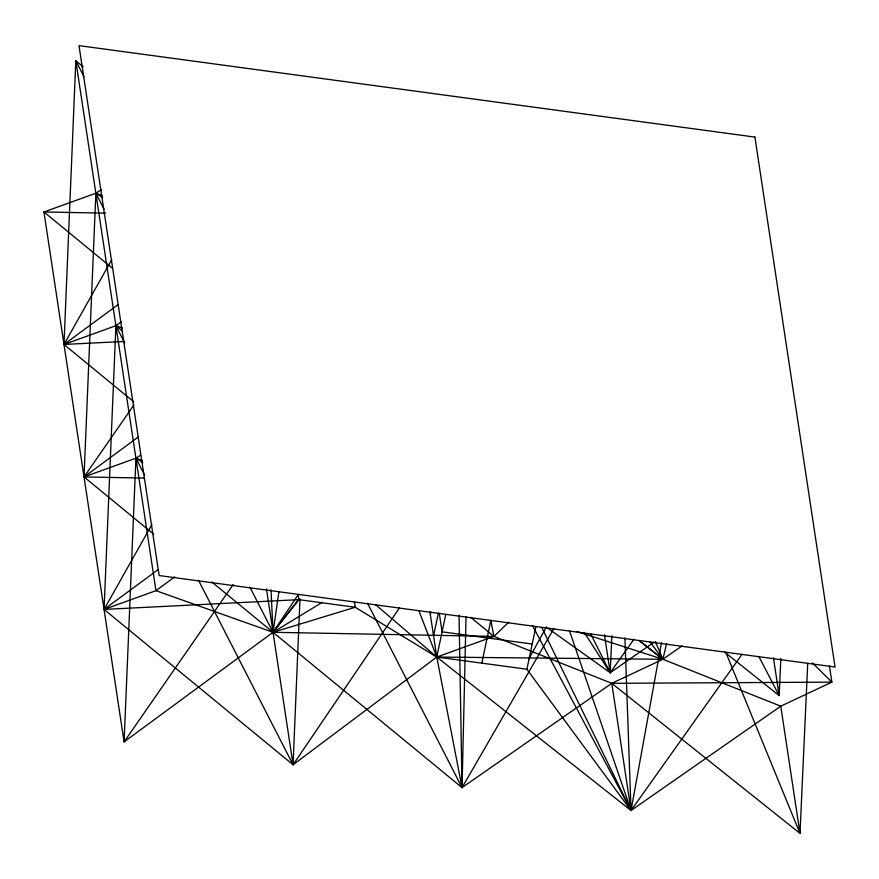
<?xml version="1.0" encoding="UTF-8"?>
<svg xmlns="http://www.w3.org/2000/svg" width="879" height="879" viewBox="0 0 879 879"><rect width="100%" height="100%" fill="white"/><g stroke="black" fill="none" stroke-linecap="round" stroke-linejoin="round"><path stroke-width="1.32" d="M682.027 645.944L662.887 659.272L611.784 683.324L462.046 787.639L466.046 616.629M299.981 598.929L293.07 764.774L104.063 609.422L115.885 325.713L121.401 321.648M547.793 628.177L610.18 672.732L611.861 635.693M780.838 658.558L779.157 695.597L724.615 652.108M807.713 663.304L800 833.369L611.784 683.324L493.91 636.407L470.683 617.311M101.612 189.49L95.855 193.226L43.95 211.982L124.093 741.909L273.028 632.298L278.94 591.644M661.568 642.417L631.023 810.504L436.775 657.052L375.52 604.631M430.369 614.652L430.93 612.004M433.567 635.847L438.324 613.3M553.88 628.584L462.046 787.639L436.775 657.052L445.719 614.597M481.835 663.14L490.779 620.695M829.402 665.908L831.864 682.137L780.761 706.189L631.023 810.504L526.895 669.238L535.838 626.793M666.634 643.45L662.887 659.272L436.775 657.052L355.226 607.268L298.904 599.654L104.063 609.422L151.836 524.62M528.718 659.162L546.408 626.87M111.765 259.657L63.991 344.458L133.674 401.747M158.121 569.636L104.063 609.422L155.957 590.677L273.028 632.298L298.168 594.753M399.341 608.037L293.07 764.774L198.533 580.338M133.905 404.988L84.021 476.945L153.715 534.223M233.199 584.502L124.093 741.909L135.926 458.19L140.53 455.201M584.161 632.386L610.18 672.732L633.979 639.253M742.052 654.273L631.023 810.504L532.432 625.518M249.867 587.095L273.028 632.298L299.19 598.72M508.754 622.222L493.91 636.407L273.028 632.298L298.904 599.654L298.102 594.347M490.79 620.255L493.91 636.407L436.775 657.052L293.07 764.774L266.491 589.029M118.05 304.672L63.991 344.458L75.814 60.75L83.208 66.826M138.08 437.16L84.021 476.945L95.855 193.226L102.283 195.523M174.712 576.877L155.957 590.677L75.814 60.75L83.955 76.627M590.501 633.473L610.18 672.732L654.097 642.142M271.007 589.776L273.028 632.298L322.263 602.324M273.028 632.298L355.226 607.268L354.424 601.972M123.939 341.459L63.991 344.458L115.885 325.713L122.324 327.999M105.689 213.136L43.95 211.982L112.589 268.392M144.387 478.066L84.021 476.945L135.926 458.19L142.354 460.475M532.213 644.032L442.093 631.836L439.28 613.289M418.975 610.993L436.775 657.052L526.895 669.238M576.701 631.474L662.887 659.272L780.761 706.189L800 833.369L725.812 652.383M102.733 197.687L95.855 193.226L103.997 209.114M142.805 462.651L135.926 458.19L144.694 475.297M122.225 330.922L115.885 325.713L124.653 342.81M211.784 581.953L462.046 787.639L459.047 615.102M812.372 662.843L831.864 682.137L611.784 683.324L631.023 810.504L541.717 627.43M649.878 641.615L662.887 659.272L639.275 640.626L662.887 659.272L655.437 641.659M758.984 656.723L779.157 695.597L773.432 657.712M367.51 603.203L462.046 787.639M569.416 630.562L631.023 810.504L624.914 637.868M604.455 634.847L610.18 672.732M429.952 611.949L436.775 657.052M754.907 137.091L79 45.631L159.143 575.547L835.05 667.018L754.907 137.091"/></g></svg>
